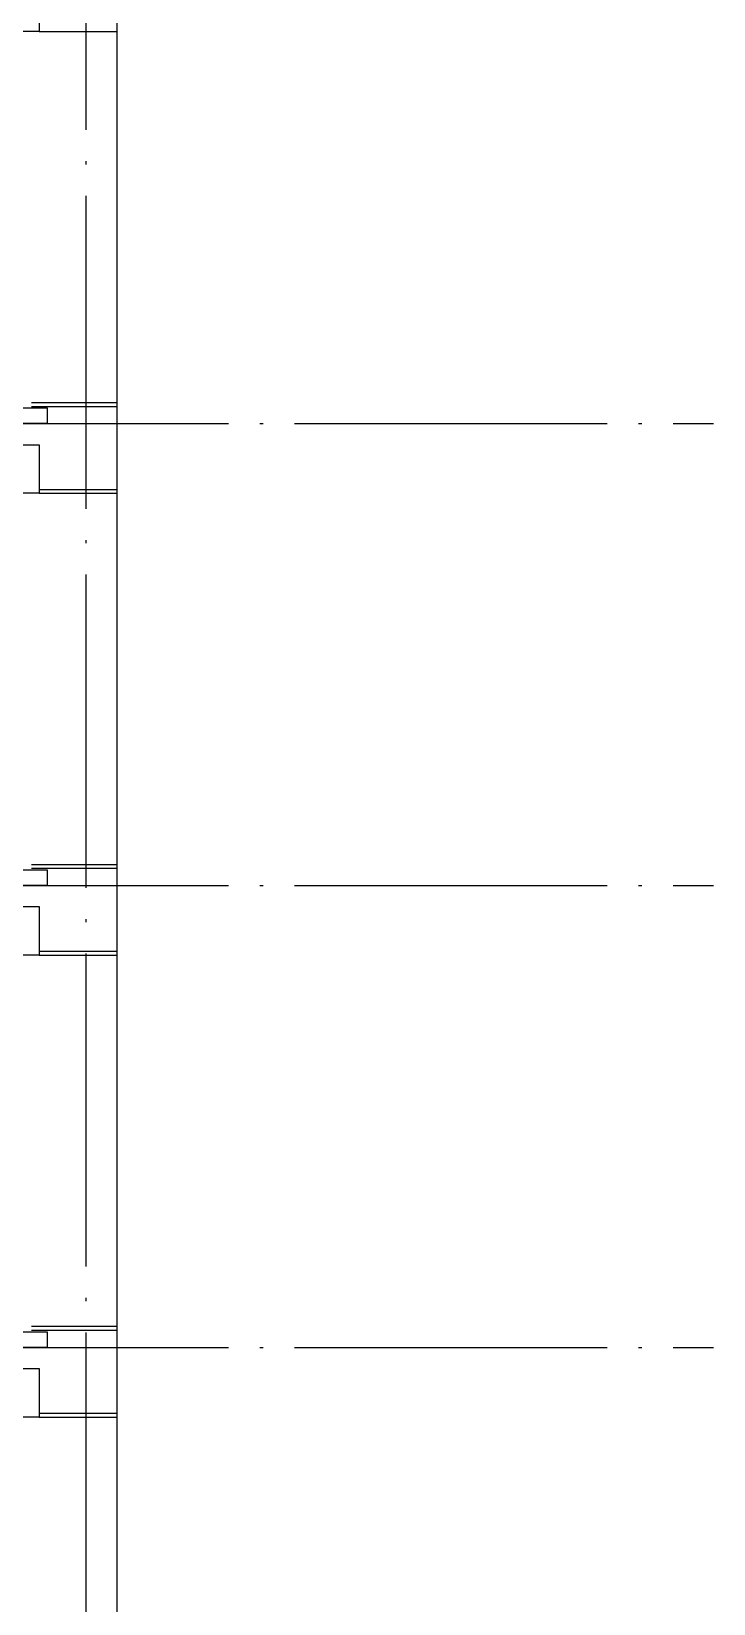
# Model space of a CAD drawing. Extents: x -12446 to 284554, y -295110 to 165007.
# Drawn here: x 206197 to 210557, y -239341 to -229299 of the extents above; entities that cross this region are included whole.
import ezdxf

# ---------------------------------------------------------------- set-up
doc = ezdxf.new("R2010")
doc.units = 0
doc.header["$LTSCALE"] = 1000
doc.linetypes.add('AX-14-E$0$DOTE', pattern=[2.4200000000000004, 2, -0.2, 0.02, -0.2])
for name, color, linetype in [('A-Anno-Note', 241, 'CONTINUOUS'), ('AX-14-E$0$A-Detl-Patt', 8, 'CONTINUOUS'), ('AX-14-E$0$A-Detl-Thin', 131, 'CONTINUOUS')]:
    doc.layers.add(name, color=color, linetype=linetype)
doc.layers.add('AX-14-E$0$A-Grid', color=222, linetype='AX-14-E$0$DOTE', plot=False)

# ---------------------------------------------------------------- blocks, each defined once
blk = doc.blocks.new('AX-14-E$0$FBSUIEFHEWFFSF5348646')
at = {"layer": 'AX-14-E$0$A-Detl-Thin'}
blk.add_line((177806.8753154725, 358527.3243879015), (177806.8753154723, 361632.3243879012), dxfattribs=at)
for points in [[(175459.9492771651, 359227.3243879009), (177359.9492771651, 359227.3243879009), (177359.9492771651, 359127.3243879004), (176206.8752713365, 359127.3243879004)], [(176156.8752713365, 358992.3243971535), (177309.9492771651, 358992.3243971535), (177309.9492771651, 358682.3243879009), (175459.9492771651, 358682.3243879009)]]:
    blk.add_lwpolyline(points, dxfattribs=at)
blk = doc.blocks.new('AX-14-E$0$2w3ytrehjreqehrehj')
at = {"layer": 'AX-14-E$0$A-Detl-Patt'}
for p, q in [((298025.1613832935, 179554.7129204358), (298522.0874216008, 179554.7129204358)), ((297975.1613832935, 177184.7157474994, -0.0001057924963527628), (298521.9952270688, 177184.7166063516, -0.0001379318949211742)), ((297975.1613832935, 177159.7157474994, -0.0001057924945827542), (298521.9952663335, 177159.7166063517, -0.0001379318949211742)), ((298025.1613832935, 176629.715826029, -0.0001087311364212969), (298521.9960987466, 176629.716606353, -0.0001379318949211742)), ((298025.1613832935, 176604.7129204361), (298522.0874216008, 176604.7129204361)), ((297975.1613832935, 174234.7157474991, -0.0001057924963527628), (298521.9952270688, 174234.7166063513, -0.0001379318949211742)), ((297975.1613832935, 174209.7157474991, -0.0001057924945827542), (298521.9952663335, 174209.7166063513, -0.0001379318949211742)), ((298025.1613832935, 173679.7158260286, -0.0001087311364212969), (298521.9960987466, 173679.7166063526, -0.0001379318949211742)), ((298025.1613832935, 173654.7129204358), (298522.0874216008, 173654.7129204358)), ((297975.1613832935, 171284.7157474994, -0.0001057924963527628), (298521.9952270688, 171284.7166063516, -0.0001379318949211742)), ((297975.1613832935, 171259.7157474994, -0.0001057924945827542), (298521.9952663335, 171259.7166063517, -0.0001379318949211742)), ((298025.1613832935, 170729.715826029, -0.0001087311364212969), (298521.9960987466, 170729.716606353, -0.0001379318949211742)), ((298025.1613832935, 170704.7129204361), (298522.0874216008, 170704.7129204361))]:
    blk.add_line(p, q, dxfattribs=at)
blk = doc.blocks.new('AX-14-E')
at = {"layer": 'AX-14-E$0$A-Grid'}
for p, q in [((206547.4113465937, -263808.7501537136), (206547.4113465936, -198332.7831151035)), ((186097.6736106519, -231804.4107495295), (210556.9137152612, -231804.4107495295)), ((186097.6736106519, -234754.4107495295), (210556.9137152612, -234754.4107495295)), ((186097.6736106519, -237704.4107495295), (210556.9137152612, -237704.4107495295))]:
    blk.add_line(p, q, dxfattribs=at)
at = {"layer": 'AX-14-E$0$A-Detl-Thin'}
blk.add_blockref('AX-14-E$0$FBSUIEFHEWFFSF5348646', (28937.46205280043, -599781.7351374303), dxfattribs=at)
blk.add_blockref('AX-14-E$0$FBSUIEFHEWFFSF5348646', (28937.46205280043, -596831.7351374303), dxfattribs=at)
blk.add_blockref('AX-14-E$0$FBSUIEFHEWFFSF5348646', (28937.46205280043, -593881.7351374303), dxfattribs=at)
blk.add_blockref('AX-14-E$0$FBSUIEFHEWFFSF5348646', (28937.46205280043, -590931.7351374303), dxfattribs=at)
blk.add_blockref('AX-14-E$0$FBSUIEFHEWFFSF5348646', (28937.46205280043, -587981.7351374303), dxfattribs=at)
at = {"layer": 'AX-14-E$0$A-Detl-Thin', "color": 6}
blk.add_blockref('AX-14-E$0$2w3ytrehjreqehrehj', (-91777.75005332794, -408854.1236699654), dxfattribs=at)

msp = doc.modelspace()

# ---------------------------------------------------------------- block references
at = {"layer": 'A-Anno-Note'}
msp.add_blockref('AX-14-E', (0, 0), dxfattribs=at)

doc.saveas('drawing.dxf')
